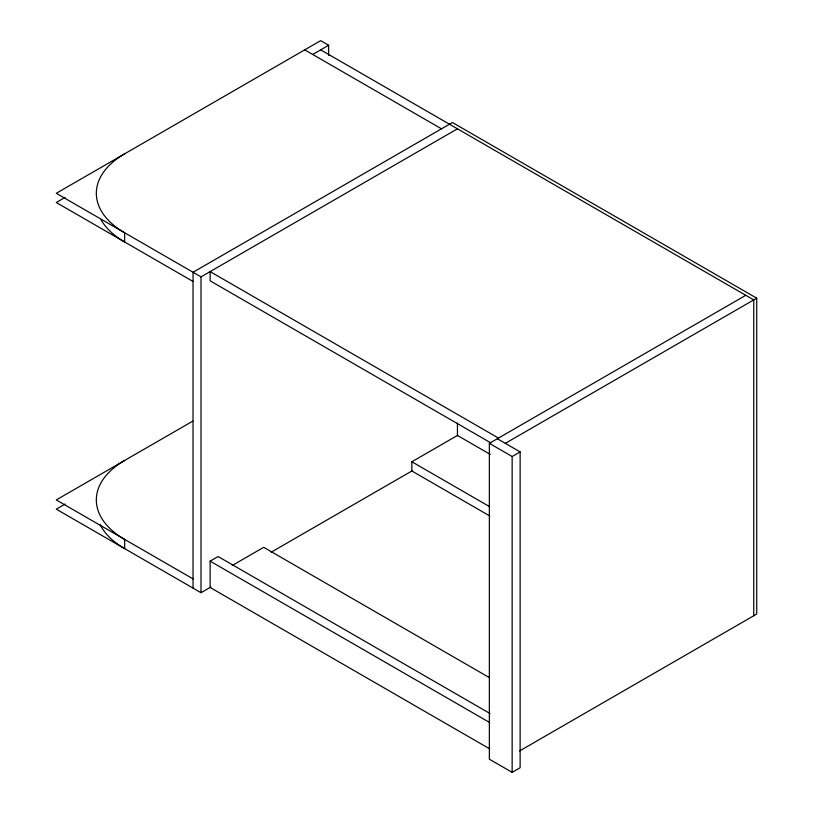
<?xml version="1.0" encoding="UTF-8"?>
<svg xmlns="http://www.w3.org/2000/svg" width="813" height="813" viewBox="0 0 813 813"><rect width="100%" height="100%" fill="white"/><g stroke="black" fill="none" stroke-linecap="round" stroke-linejoin="round"><path stroke-width="1.22" d="M65.06 197.437L56.27 202.518L193.037 281.481M312.7 54.471L328.655 45.254L328.655 55.406M328.655 45.254L320.678 40.65L56.27 193.301L201.014 276.867L457.445 128.82M192.732 421.154L56.27 499.934L193.037 578.897M65.06 504.07L56.27 509.151L201.014 592.718L210.872 587.027M489.7 748.864L210.13 587.453L210.13 561.133L218.108 556.529L490.005 713.509M232.223 565.492L263.697 547.312L489.548 677.707M489.7 515.93L411.856 470.991L411.856 461.774L457.445 435.453L490.33 454.447M271.146 552.22L412.516 470.605M497.332 438.735L520.127 451.896L520.127 767.746L512.149 772.35L489.355 759.19L489.355 443.349L745.785 295.292M505.31 443.349L756.73 298.188L756.73 614.039L519.609 750.938M489.355 443.349L512.149 456.51L520.127 451.896M756.73 298.188L452.435 122.509L193.037 272.264L193.037 588.114M320.678 49.857L753.763 299.906L753.763 615.746M304.723 49.857L441.489 128.82M498.471 438.085L210.13 271.603L210.13 280.82L490.798 442.861M411.856 461.774L489.7 506.712M210.13 561.133L489.7 722.544M512.149 456.51L512.149 772.35M457.445 423.106L457.445 435.788M201.014 276.867L201.014 592.718M124.653 153.83A96.706 55.833 0 0 0 124.653 232.782L124.653 242A96.706 55.833 0 0 1 101.056 219.774M124.653 460.463A96.706 55.833 0 0 0 124.653 539.415L124.653 548.633A96.706 55.833 0 0 1 100.07 524.537"/></g></svg>
